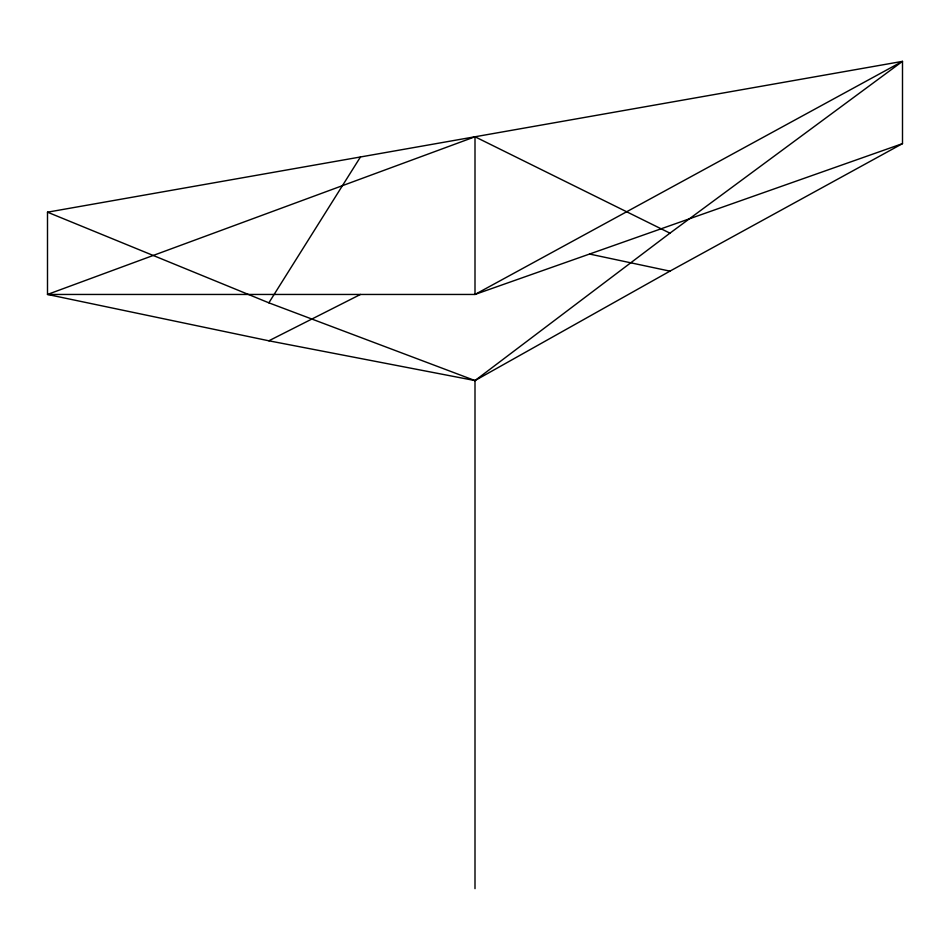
<?xml version="1.0" encoding="UTF-8"?>
<svg xmlns="http://www.w3.org/2000/svg" width="950" height="950" viewBox="0 0 950 950"><rect width="100%" height="100%" fill="white"/><g stroke="black" fill="none" stroke-linecap="round" stroke-linejoin="round"><path stroke-width="1.43" d="M47.5 212.183L902.5 61.358L902.5 143.628L669.94 271.142L475 380.57L268.862 340.801L47.5 294.452L47.5 212.183L268.862 302.824L360.454 156.976M475 888.642L475 380.57L669.94 233.166L902.5 61.358L475 294.452L47.5 294.452L475 136.764L669.94 233.166M268.862 340.801L360.454 294.452M902.5 143.628L475 294.452L475 136.764M589.546 254.042L669.94 271.142M268.862 302.824L475 380.57"/></g></svg>
